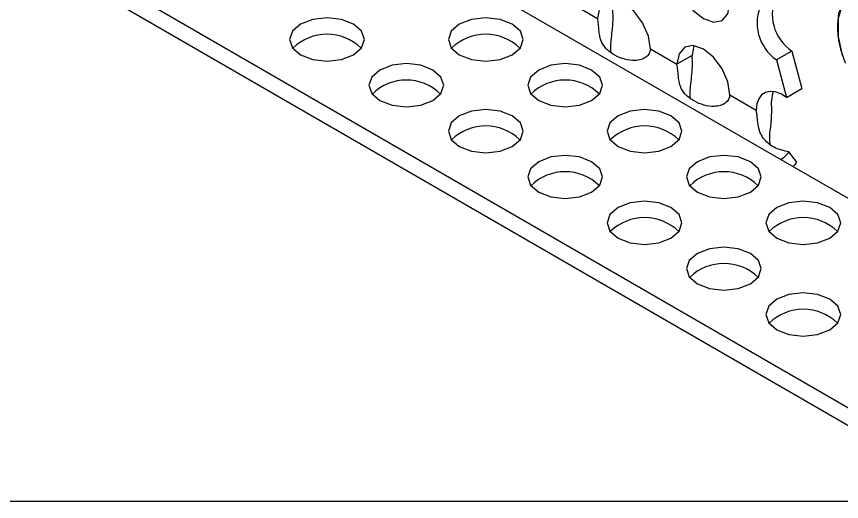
# Model space of a CAD drawing. Extents: x -0.21 to 7.62, y -6.14 to 0.
# Drawn here: x 1.426 to 2.804, y -6.138 to -5.329 of the extents above; entities that cross this region are included whole.
import ezdxf

# ---------------------------------------------------------------- set-up
doc = ezdxf.new("R2010")
doc.units = 0
doc.header["$LTSCALE"] = 0.5
doc.header["$MEASUREMENT"] = 0
doc.layers.add('Brackets', color=181, linetype='CONTINUOUS')
doc.layers.add('Hardware', color=242, linetype='CONTINUOUS')
doc.layers.add('Text-Unprinted', color=131, linetype='CONTINUOUS', plot=False)

msp = doc.modelspace()

# ---------------------------------------------------------------- linework, layer by layer
at = {"layer": 'Brackets', "transparency": 16777216}
for p, q in [((0.0704, -4.3976), (2.9607, -6.0661)), ((0.0704, -4.4269), (2.9607, -6.0954)), ((1.6304, -4.9487), (2.7022, -5.5673)), ((2.352, -5.3064), (2.3962, -5.3319)), ((2.4846, -5.3829), (2.5287, -5.4084)), ((2.5571, -5.3774), (2.5541, -5.3938)), ((2.7205, -5.3866), (2.6951, -5.4012)), ((2.7205, -5.3866), (2.7372, -5.4492)), ((2.5541, -5.3938), (2.5287, -5.4084)), ((2.6951, -5.4012), (2.7118, -5.4639)), ((2.7118, -5.4639), (2.7372, -5.4492)), ((2.6171, -5.4595), (2.6613, -5.485)), ((2.7292, -5.572), (2.7157, -5.555)), ((2.7022, -5.5673), (2.9649, -5.719))]:
    msp.add_line(p, q, dxfattribs=at)
at = {"layer": 'Brackets', "transparency": 16777216, "flags": 128}
for points in [[(2.5729, -5.2301), (2.556, -5.2242), (2.5417, -5.227), (2.5321, -5.238), (2.5287, -5.2556), (2.5321, -5.2771), (2.5417, -5.2992), (2.556, -5.3185), (2.5729, -5.3322), (2.5899, -5.338), (2.6042, -5.3353), (2.6138, -5.3242), (2.6171, -5.3066), (2.6138, -5.2852), (2.6042, -5.2631), (2.5899, -5.2438), (2.5729, -5.2301)], [(2.4846, -5.3829), (2.4811, -5.3615), (2.4715, -5.3395), (2.4572, -5.3203), (2.4404, -5.3067), (2.4235, -5.3008), (2.4092, -5.3035), (2.3996, -5.3144), (2.3962, -5.3319)], [(1.9884, -5.3415), (1.9682, -5.3337), (1.9443, -5.331), (1.9203, -5.3337), (1.9001, -5.3415), (1.8865, -5.3532), (1.8818, -5.3671), (1.8865, -5.3809), (1.9001, -5.3926), (1.9203, -5.4004), (1.9443, -5.4031), (1.9682, -5.4004), (1.9884, -5.3926), (2.002, -5.3809), (2.0068, -5.3671), (2.002, -5.3532), (1.9884, -5.3415)], [(2.2536, -5.3415), (2.2333, -5.3337), (2.2094, -5.331), (2.1855, -5.3337), (2.1652, -5.3415), (2.1517, -5.3532), (2.1469, -5.3671), (2.1517, -5.3809), (2.1652, -5.3926), (2.1855, -5.4004), (2.2094, -5.4031), (2.2333, -5.4004), (2.2536, -5.3926), (2.2672, -5.3809), (2.2719, -5.3671), (2.2672, -5.3532), (2.2536, -5.3415)], [(2.6171, -5.4595), (2.6137, -5.438), (2.6041, -5.416), (2.5898, -5.3968), (2.5729, -5.3832), (2.5561, -5.3773), (2.5418, -5.3801), (2.5322, -5.391), (2.5287, -5.4084)], [(2.121, -5.4181), (2.1008, -5.4103), (2.0768, -5.4075), (2.0529, -5.4103), (2.0326, -5.4181), (2.0191, -5.4298), (2.0143, -5.4436), (2.0191, -5.4574), (2.0326, -5.4691), (2.0529, -5.4769), (2.0768, -5.4797), (2.1008, -5.4769), (2.121, -5.4691), (2.1346, -5.4574), (2.1393, -5.4436), (2.1346, -5.4298), (2.121, -5.4181)], [(2.3862, -5.4181), (2.3659, -5.4103), (2.342, -5.4075), (2.3181, -5.4103), (2.2978, -5.4181), (2.2843, -5.4298), (2.2795, -5.4436), (2.2843, -5.4574), (2.2978, -5.4691), (2.3181, -5.4769), (2.342, -5.4797), (2.3659, -5.4769), (2.3862, -5.4691), (2.3997, -5.4574), (2.4045, -5.4436), (2.3997, -5.4298), (2.3862, -5.4181)], [(2.7118, -5.4639), (2.7024, -5.4581), (2.6931, -5.4546), (2.6844, -5.4538), (2.6767, -5.4555), (2.6702, -5.4597), (2.6654, -5.4662), (2.6624, -5.4748), (2.6613, -5.485)], [(2.6897, -5.454), (2.6878, -5.4601), (2.6867, -5.4703)], [(2.2536, -5.4946), (2.2333, -5.4868), (2.2094, -5.4841), (2.1855, -5.4868), (2.1652, -5.4946), (2.1517, -5.5063), (2.1469, -5.5201), (2.1517, -5.5339), (2.1652, -5.5456), (2.1855, -5.5535), (2.2094, -5.5562), (2.2333, -5.5535), (2.2536, -5.5456), (2.2672, -5.5339), (2.2719, -5.5201), (2.2672, -5.5063), (2.2536, -5.4946)], [(2.5188, -5.4946), (2.4985, -5.4868), (2.4746, -5.4841), (2.4507, -5.4868), (2.4304, -5.4946), (2.4168, -5.5063), (2.4121, -5.5201), (2.4168, -5.5339), (2.4304, -5.5456), (2.4507, -5.5535), (2.4746, -5.5562), (2.4985, -5.5535), (2.5188, -5.5456), (2.5323, -5.5339), (2.5371, -5.5201), (2.5323, -5.5063), (2.5188, -5.4946)], [(2.3862, -5.5712), (2.3659, -5.5633), (2.342, -5.5606), (2.3181, -5.5633), (2.2978, -5.5712), (2.2843, -5.5829), (2.2795, -5.5967), (2.2843, -5.6105), (2.2978, -5.6222), (2.3181, -5.63), (2.342, -5.6328), (2.3659, -5.63), (2.3862, -5.6222), (2.3997, -5.6105), (2.4045, -5.5967), (2.3997, -5.5829), (2.3862, -5.5712)], [(2.6514, -5.5712), (2.6311, -5.5633), (2.6072, -5.5606), (2.5832, -5.5633), (2.563, -5.5712), (2.5494, -5.5829), (2.5447, -5.5967), (2.5494, -5.6105), (2.563, -5.6222), (2.5832, -5.63), (2.6072, -5.6328), (2.6311, -5.63), (2.6514, -5.6222), (2.6649, -5.6105), (2.6697, -5.5967), (2.6649, -5.5829), (2.6514, -5.5712)], [(2.7231, -5.5794), (2.7261, -5.5759), (2.7292, -5.572)], [(2.5188, -5.6477), (2.4985, -5.6399), (2.4746, -5.6371), (2.4507, -5.6399), (2.4304, -5.6477), (2.4168, -5.6594), (2.4121, -5.6732), (2.4168, -5.687), (2.4304, -5.6987), (2.4507, -5.7065), (2.4746, -5.7093), (2.4985, -5.7065), (2.5188, -5.6987), (2.5323, -5.687), (2.5371, -5.6732), (2.5323, -5.6594), (2.5188, -5.6477)], [(2.7839, -5.6477), (2.7637, -5.6399), (2.7398, -5.6371), (2.7158, -5.6399), (2.6956, -5.6477), (2.682, -5.6594), (2.6773, -5.6732), (2.682, -5.687), (2.6956, -5.6987), (2.7158, -5.7065), (2.7398, -5.7093), (2.7637, -5.7065), (2.7839, -5.6987), (2.7975, -5.687), (2.8023, -5.6732), (2.7975, -5.6594), (2.7839, -5.6477)], [(2.6514, -5.7242), (2.6311, -5.7164), (2.6072, -5.7137), (2.5832, -5.7164), (2.563, -5.7242), (2.5494, -5.7359), (2.5447, -5.7497), (2.5494, -5.7636), (2.563, -5.7753), (2.5832, -5.7831), (2.6072, -5.7858), (2.6311, -5.7831), (2.6514, -5.7753), (2.6649, -5.7636), (2.6697, -5.7497), (2.6649, -5.7359), (2.6514, -5.7242)], [(2.7839, -5.8008), (2.7637, -5.793), (2.7398, -5.7902), (2.7158, -5.793), (2.6956, -5.8008), (2.682, -5.8125), (2.6773, -5.8263), (2.682, -5.8401), (2.6956, -5.8518), (2.7158, -5.8596), (2.7398, -5.8624), (2.7637, -5.8596), (2.7839, -5.8518), (2.7975, -5.8401), (2.8023, -5.8263), (2.7975, -5.8125), (2.7839, -5.8008)]]:
    msp.add_lwpolyline(points, dxfattribs=at)
at = {"layer": 'Brackets', "transparency": 16777216}
for centre, radius, start, end in [((2.7635, -5.3246), 0.0755, 154.6458, 235.2172), ((2.7382, -5.3392), 0.0755, 154.6458, 235.2172), ((1.9443, -5.4401), 0.0817, 45.6215, 134.3785), ((2.2094, -5.4401), 0.0817, 45.6215, 134.3785), ((2.0768, -5.5166), 0.0817, 45.6215, 134.3785), ((2.342, -5.5166), 0.0817, 45.6215, 134.3785), ((2.2094, -5.5932), 0.0817, 45.6215, 134.3785), ((2.4746, -5.5932), 0.0817, 45.6215, 134.3785), ((2.6775, -5.5266), 0.0477, 301.2288, 323.3791), ((2.342, -5.6697), 0.0817, 45.6215, 134.3785), ((2.6072, -5.6697), 0.0817, 45.6215, 134.3785), ((2.4746, -5.7462), 0.0817, 45.6215, 134.3785), ((2.7398, -5.7462), 0.0817, 45.6215, 134.3785), ((2.6072, -5.8228), 0.0817, 45.6215, 134.3785), ((2.7398, -5.8993), 0.0817, 45.6215, 134.3785)]:
    msp.add_arc(centre, radius, start, end, dxfattribs=at)
for points, knots in [([(2.4186, -5.3885), (2.4184, -5.3862), (2.4178, -5.3799), (2.419, -5.3679), (2.4208, -5.3523), (2.4225, -5.3346), (2.4219, -5.3232), (2.4216, -5.3173)], [0, 0, 0, 0, 0.106623, 0.290736, 0.498507, 0.734007, 1, 1, 1, 1]), ([(2.4846, -5.3829), (2.4841, -5.3856), (2.4831, -5.3908), (2.4771, -5.3972), (2.4686, -5.4012), (2.4563, -5.403), (2.4407, -5.4009), (2.424, -5.3935), (2.41, -5.3834), (2.4024, -5.3716), (2.3996, -5.3605), (2.3984, -5.3514), (2.3977, -5.3414), (2.3967, -5.3351), (2.3962, -5.3319)], [0, 0, 0, 0, 0.060389, 0.119474, 0.182038, 0.252164, 0.372296, 0.501655, 0.644393, 0.76487, 0.821342, 0.877965, 0.936884, 1, 1, 1, 1]), ([(2.5512, -5.465), (2.551, -5.4627), (2.5504, -5.4565), (2.5516, -5.4444), (2.5534, -5.4289), (2.5551, -5.4111), (2.5545, -5.3998), (2.5541, -5.3938)], [0, 0, 0, 0, 0.106623, 0.290736, 0.498507, 0.734007, 1, 1, 1, 1]), ([(2.6171, -5.4595), (2.6166, -5.4621), (2.6157, -5.4674), (2.6096, -5.4738), (2.6012, -5.4778), (2.5889, -5.4795), (2.5733, -5.4774), (2.5566, -5.47), (2.5426, -5.46), (2.535, -5.4481), (2.5322, -5.437), (2.531, -5.4279), (2.5302, -5.4179), (2.5293, -5.4117), (2.5287, -5.4084)], [0, 0, 0, 0, 0.060389, 0.119474, 0.182038, 0.252164, 0.372296, 0.501655, 0.644393, 0.76487, 0.821342, 0.877965, 0.936884, 1, 1, 1, 1]), ([(2.6847, -5.5416), (2.6844, -5.5405), (2.683, -5.534), (2.6849, -5.5183), (2.6875, -5.4944), (2.687, -5.4788), (2.6867, -5.4703)], [0, 0, 0, 0, 0.057046, 0.32217, 0.632751, 1, 1, 1, 1]), ([(2.7157, -5.555), (2.7077, -5.5531), (2.6916, -5.5492), (2.6764, -5.5372), (2.6682, -5.5246), (2.6647, -5.5126), (2.6634, -5.5012), (2.6625, -5.4918), (2.6617, -5.4873), (2.6613, -5.485)], [0, 0, 0, 0, 0.250303, 0.499733, 0.630691, 0.751534, 0.871322, 0.934085, 1, 1, 1, 1])]:
    msp.add_open_spline(points, degree=3, knots=knots, dxfattribs=at)
at = {"layer": 'Hardware', "transparency": 16777216, "flags": 128}
msp.add_lwpolyline([(2.8877, -5.5035), (2.9132, -5.514), (2.9367, -5.5151), (2.9562, -5.5069), (2.9701, -5.4899), (2.9774, -5.4655), (2.9774, -5.4358), (2.9701, -5.403), (2.9562, -5.3699), (2.9367, -5.3392), (2.9132, -5.3133), (2.8877, -5.2943), (2.8622, -5.2838), (2.8388, -5.2826), (2.8193, -5.2909), (2.8053, -5.3079), (2.7981, -5.3323), (2.7981, -5.362), (2.805, -5.3937)], dxfattribs=at)
at = {"layer": 'Hardware', "transparency": 16777216}
msp.add_open_spline([(2.8299, -5.2776), (2.8276, -5.2787), (2.8183, -5.2828), (2.8073, -5.298), (2.7983, -5.3208), (2.7961, -5.3486), (2.7995, -5.3781), (2.8068, -5.3979), (2.8101, -5.4069)], degree=3, knots=[0, 0, 0, 0, 0.062381, 0.246308, 0.430969, 0.625889, 0.8287, 1, 1, 1, 1], dxfattribs=at)
at = {"layer": 'Text-Unprinted', "ltscale": 0.5, "transparency": 16777216}
msp.add_lwpolyline([(0, 0), (6.4064, 0), (6.4064, -6.1385), (0, -6.1385)], close=True, dxfattribs=at)

doc.saveas('drawing.dxf')
